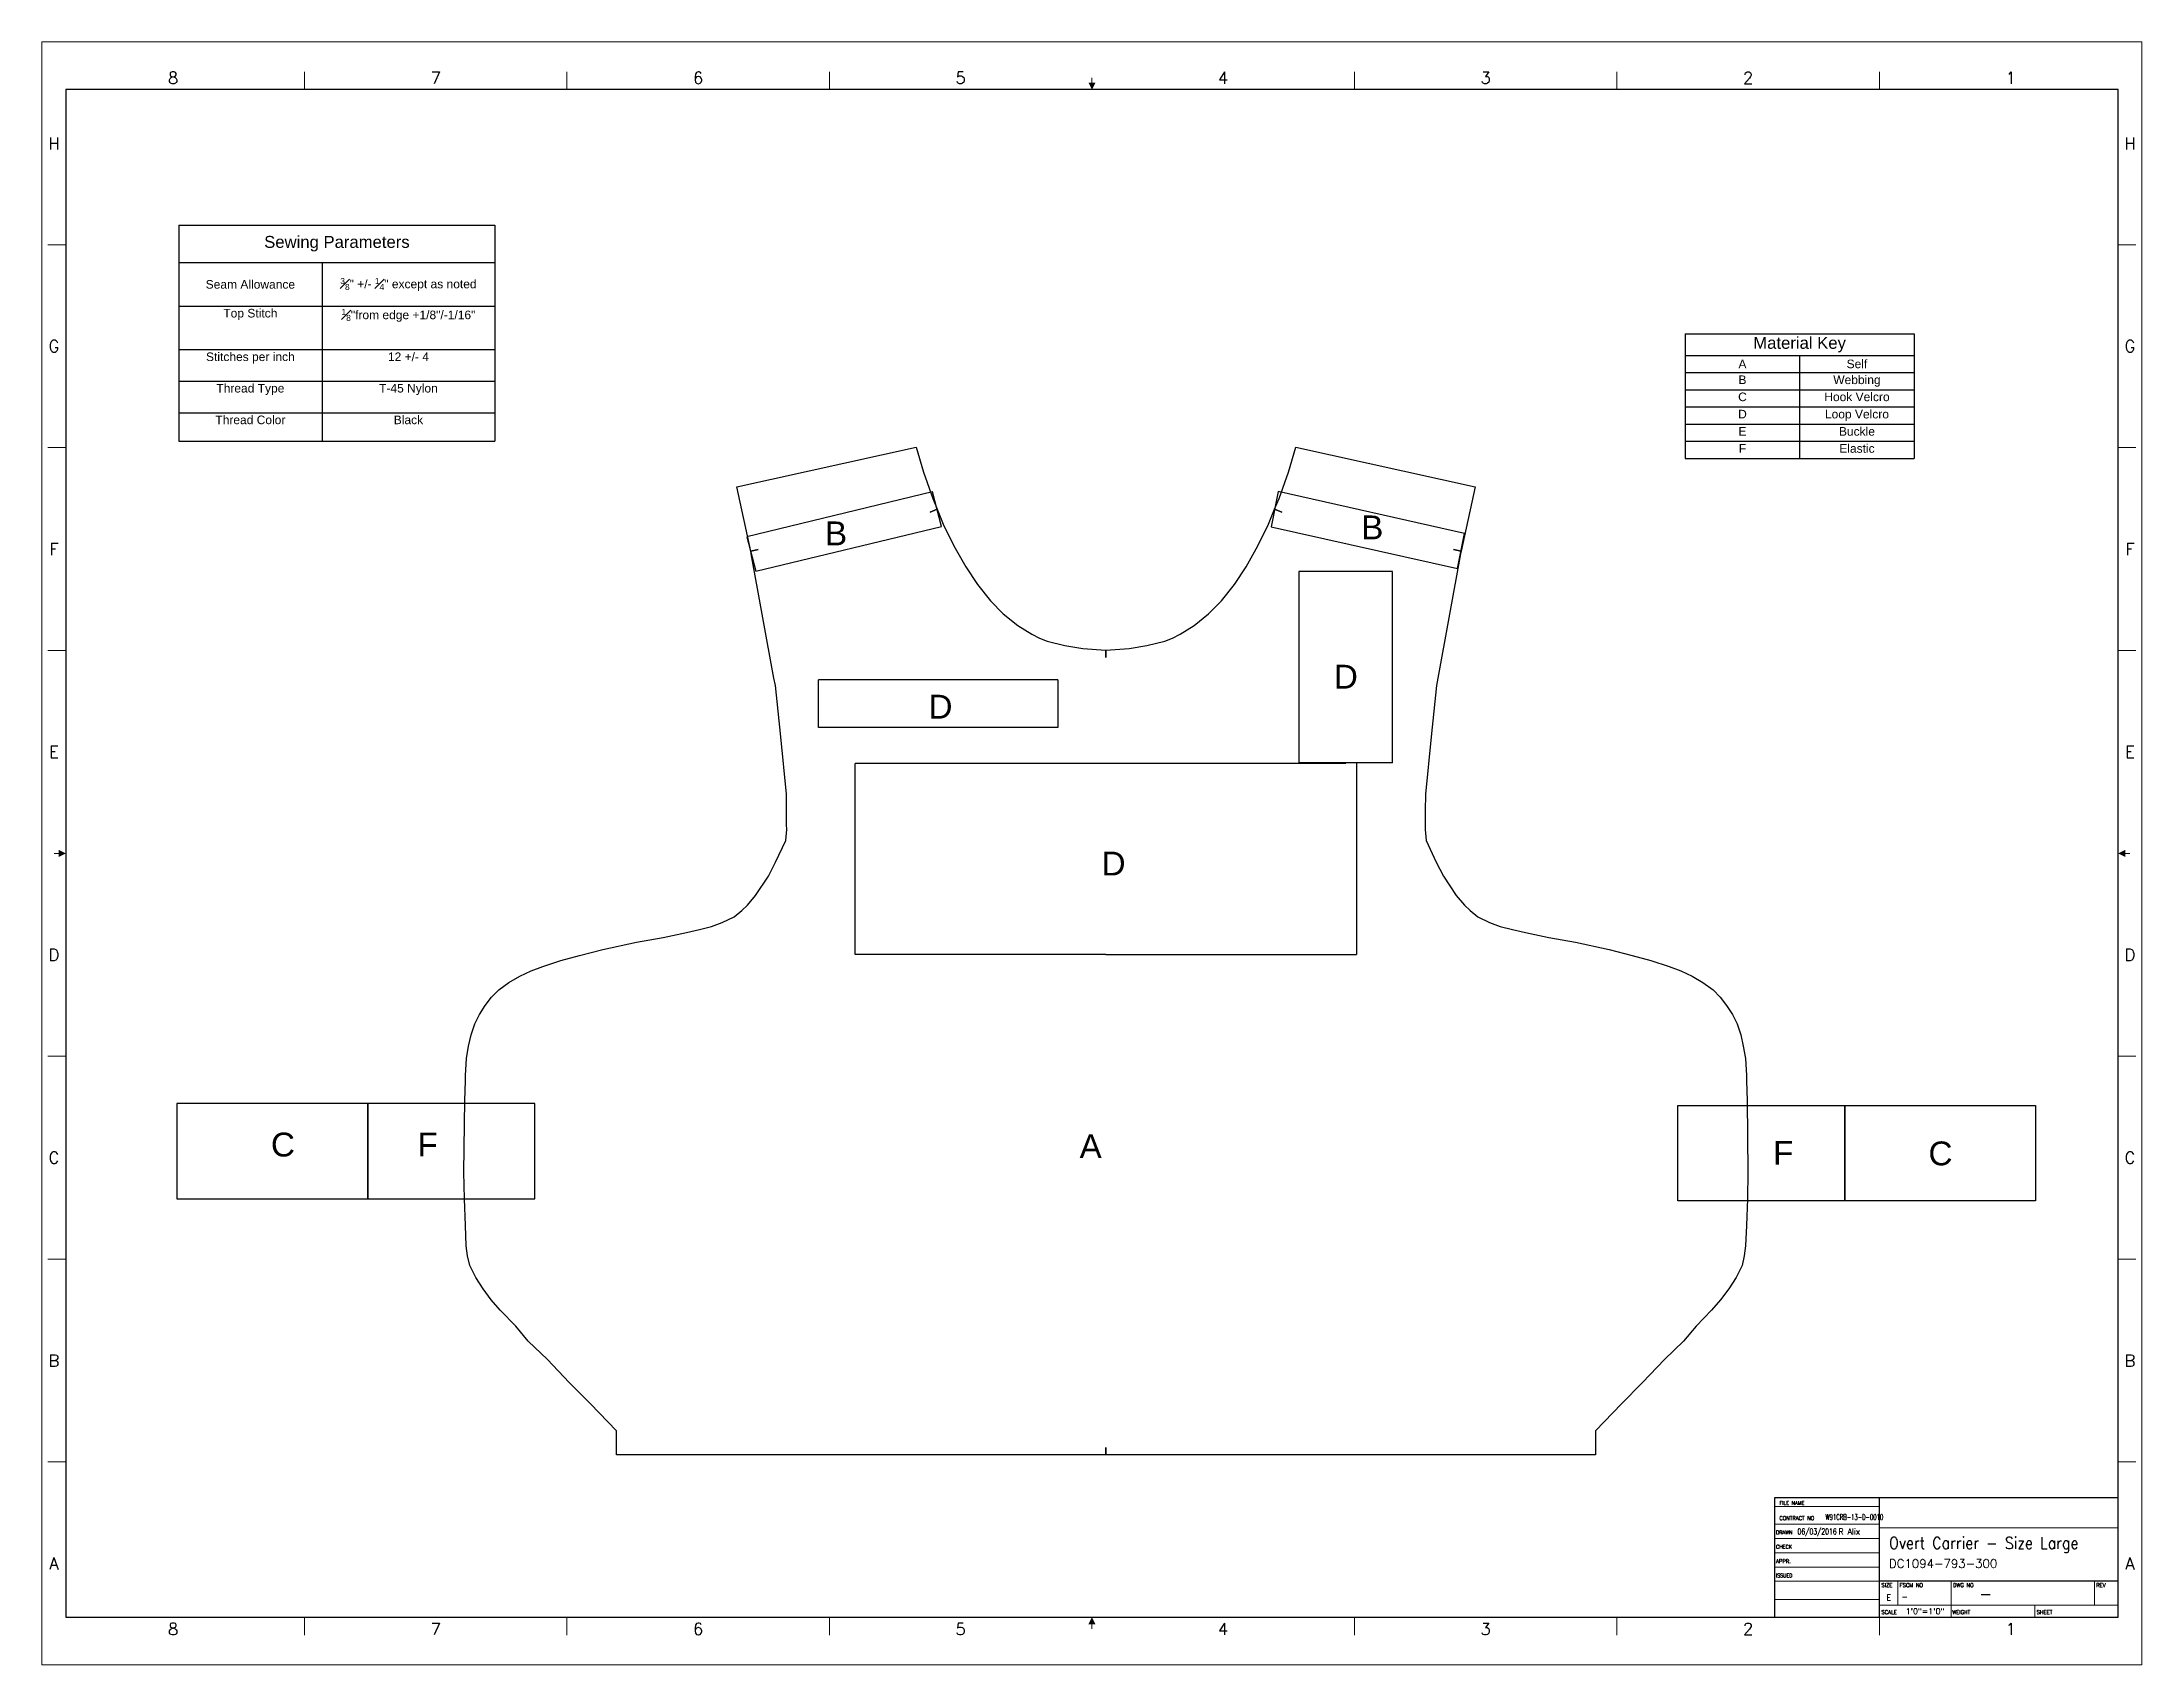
# Paper-space layout 'Layout1' of a CAD drawing. Header units: inches. Extents: x 0.1 to 10.3, y 0.1 to 8.
import ezdxf
from ezdxf.enums import TextEntityAlignment as Align

# ---------------------------------------------------------------- set-up
doc = ezdxf.new("R2010")
doc.units = ezdxf.units.IN
doc.header["$MEASUREMENT"] = 0
doc.layers.add('AM_BOR', color=7, linetype='Continuous', lineweight=30)
doc.layers.add('T001L001', color=7, linetype='Continuous')
doc.styles.add('ACANSTS', font='romans.shx', dxfattribs={"height": 1})
doc.styles.get("Standard").update_dxf_attribs({"font": 'arial.ttf'})

# ---------------------------------------------------------------- blocks, each defined once
blk = doc.blocks.new('ANSI_E')
at = {"color": 0}
for p, q in [((1104.9, 838.2), (12.7, 838.2)), ((12.7, 838.2), (12.7, 25.4)), ((1104.9, 25.4), (1104.9, 838.2)), ((12.7, 25.4), (1104.9, 25.4))]:
    blk.add_line(p, q, dxfattribs=at)
at = {"layer": 'AM_BOR', "color": 0, "lineweight": 15}
for p, q in [((1117.6, 863.6), (0, 863.6)), ((0, 863.6), (0, 0)), ((1117.6, 0), (1117.6, 863.6)), ((139.7, 847.7), (139.7, 838.2)), ((279.4, 847.7), (279.4, 838.2)), ((419.1, 847.7), (419.1, 838.2)), ((698.5, 847.7), (698.5, 838.2)), ((838.2, 847.7), (838.2, 838.2)), ((977.9, 847.7), (977.9, 838.2)), ((12.7, 755.6), (3.2, 755.6)), ((1104.9, 755.6), (1114.4, 755.6)), ((12.7, 647.7), (3.2, 647.7)), ((1104.9, 647.7), (1114.4, 647.7)), ((12.7, 539.8), (3.2, 539.8)), ((1104.9, 539.8), (1114.4, 539.8)), ((12.7, 323.9), (3.2, 323.9)), ((1104.9, 323.9), (1114.4, 323.9)), ((12.7, 215.9), (3.2, 215.9)), ((1104.9, 215.9), (1114.4, 215.9)), ((12.7, 108), (3.2, 108)), ((1104.9, 108), (1114.4, 108)), ((139.7, 15.9), (139.7, 25.4)), ((279.4, 15.9), (279.4, 25.4)), ((419.1, 15.9), (419.1, 25.4)), ((698.5, 15.9), (698.5, 25.4)), ((838.2, 15.9), (838.2, 25.4)), ((977.9, 15.9), (977.9, 25.4)), ((0, 0), (1117.6, 0))]:
    blk.add_line(p, q, dxfattribs=at)
at = {"layer": 'AM_BOR', "color": 0, "lineweight": 30, "const_width": 0.508}
for points in [[(558.8, 844.5), (558.8, 842)], [(6.4, 431.8), (8.9, 431.8)], [(1111.2, 431.8), (1108.7, 431.8)], [(558.8, 19.1), (558.8, 21.6)]]:
    blk.add_lwpolyline(points, dxfattribs=at)
at = {"layer": 'AM_BOR', "color": 0, "lineweight": 30}
for points in [[(560.7, 842), (556.9, 842), (558.8, 838.2)], [(8.9, 433.7), (8.9, 429.9), (12.7, 431.8)], [(1108.7, 429.9), (1108.7, 433.7), (1104.9, 431.8)], [(556.9, 21.6), (560.7, 21.6), (558.8, 25.4)]]:
    blk.add_solid(points, dxfattribs=at)
at = {"layer": 'AM_BOR', "color": 0, "lineweight": 15, "style": 'ACANSTS'}
for s, p in [('8', (69.8, 844.5)), ('7', (209.6, 844.5)), ('6', (349.2, 844.5)), ('5', (488.9, 844.5)), ('4', (628.6, 844.5)), ('3', (768.3, 844.5)), ('2', (908, 844.5)), ('1', (1047.8, 844.5)), ('H', (6.4, 809.6)), ('H', (1111.2, 809.6)), ('G', (6.4, 701.7)), ('G', (1111.2, 701.7)), ('F', (6.4, 593.7)), ('F', (1111.2, 593.7)), ('E', (6.4, 485.8)), ('E', (1111.2, 485.8)), ('D', (6.4, 377.8)), ('D', (1111.2, 377.8)), ('C', (6.4, 269.9)), ('C', (1111.2, 269.9)), ('B', (6.4, 161.9)), ('B', (1111.2, 161.9)), ('A', (1111.2, 54)), ('8', (69.8, 19.1)), ('7', (209.6, 19.1)), ('6', (349.2, 19.1)), ('5', (488.9, 19.1)), ('4', (628.6, 19.1)), ('3', (768.3, 19.1)), ('2', (908, 19.1)), ('1', (1047.8, 19.1))]:
    blk.add_text(s, height=6.35, dxfattribs=at).set_placement(p, align=Align.MIDDLE_CENTER)
at = {"layer": 'AM_BOR', "color": 0, "lineweight": 15, "style": 'ACANSTS', "text_generation_flag": 2}
blk.add_text('A', height=6.35, dxfattribs=at).set_placement((6.4, 54), align=Align.MIDDLE_CENTER)
blk = doc.blocks.new('ANSI_TITUS')
at = {"color": 0}
blk.add_lwpolyline([(0, 63.5), (-182.9, 63.5), (-182.9, 0), (0, 0)], close=True, dxfattribs=at)
at = {"layer": 'AM_BOR', "color": 0, "lineweight": 15}
for p, q in [((-182.9, 58.9), (-127, 58.9)), ((-127, 49.5), (-182.9, 49.5)), ((0, 47.5), (-127, 47.5)), ((-127, 41.9), (-182.9, 41.9)), ((-127, 34.3), (-182.9, 34.3)), ((-127, 26.7), (-182.9, 26.7)), ((-127, 19.1), (-182.9, 19.1)), ((-117.3, 19.1), (-117.3, 6.4)), ((-88.9, 19.1), (-88.9, 6.4)), ((-12.7, 19.1), (-12.7, 6.4)), ((-127, 9.5), (-182.9, 9.5)), ((0, 6.4), (-127, 6.4)), ((-88.9, 0), (-88.9, 6.4)), ((-44.4, 0), (-44.4, 6.4))]:
    blk.add_line(p, q, dxfattribs=at)
at = {"layer": 'AM_BOR', "color": 0}
for p, q in [((-127, 0), (-127, 63.5)), ((0, 19.1), (-127, 19.1))]:
    blk.add_line(p, q, dxfattribs=at)
at = {"layer": 'AM_BOR', "color": 0, "lineweight": 15, "style": 'ACANSTS'}
for s, height, width, p in [('FILE NAME', 2.03, 0.951562, (-180.3, 59.8)), ('DRAWN', 2.03, 0.942857, (-182.1, 44.1)), ('CONTRACT NO', 2.032, 0.979028, (-180.3, 51.7))]:
    blk.add_text(s, height=height, dxfattribs=dict(at, width=width)).set_placement(p)
for s, width, p in [('CHECK', 0.942857, (-182.1, 37.5)), ('ISSUED', 0.90932, (-182.1, 22.2))]:
    blk.add_text(s, height=2.03, dxfattribs=dict(at, width=width)).set_placement(p, align=Align.MIDDLE_LEFT)
for s, p in [('APPR.', (-182.1, 29.8)), ('SCALE', (-126, 2.7)), ('SHEET', (-43.4, 2.7))]:
    blk.add_text(s, height=2.03, dxfattribs=at).set_placement(p, align=Align.MIDDLE_LEFT)
for s, p in [('SIZE', (-126, 16)), ('FSCM NO', (-116.3, 16)), ('DWG NO', (-87.9, 16)), ('REV', (-11.7, 16)), ('WEIGHT', (-88.3, 1.7))]:
    blk.add_text(s, height=2.03, dxfattribs=at).set_placement(p)
for tag, p in [('GEN-TITLE-DWG{10.58}', (-161.3, 59.8)), ('GEN-TITLE-DAT{6.03}', (-170.6, 44.1)), ('GEN-TITLE-CTRN{9.04}', (-155.7, 51.7)), ('GEN-TITLE-NAME{6.72}', (-148.8, 44.1)), ('GEN-TITLE-CHKD{6.16}', (-170.7, 36.4)), ('GEN-TITLE-CHKM{6.72}', (-148.8, 36.4)), ('GEN-TITLE-APPD{6.08}', (-170.7, 28.8)), ('GEN-TITLE-ISSD{6.03}', (-170.6, 21.3)), ('GEN-TITLE-APPM{6.72}', (-148.8, 28.8)), ('GEN-TITLE-ISSM{6.72}', (-148.8, 21.2)), ('GEN-TITLE-FSCM{8.01}', (-115.3, 9.4)), ('GEN-TITLE-SCA{7.49}', (-113, 1.7)), ('GEN-TITLE-WT{7.43}', (-70, 1.7)), ('GEN-TITLE-SHEET{10.30}', (-26.5, 1.6))]:
    blk.add_attdef(tag, p, '', height=3.05, dxfattribs=at)
at = {"layer": 'AM_BOR', "color": 0, "lineweight": 30, "style": 'ACANSTS'}
for tag, p in [('GEN-TITLE-DACT{25.89}', (-122.5, 49.7)), ('GEN-TITLE-DES2{26.26}', (-122, 26.3))]:
    blk.add_attdef(tag, p, '', height=4.57, dxfattribs=at)
at = {"layer": 'AM_BOR', "color": 0, "style": 'ACANSTS'}
for tag, p in [('GEN-TITLE-DES1{18.22}', (-122, 36.3)), ('GEN-TITLE-NR{8.40}', (-74.1, 9.4))]:
    blk.add_attdef(tag, p, '', height=6.35, dxfattribs=at)
at = {"layer": 'AM_BOR', "color": 0, "lineweight": 15, "style": 'ACANSTS'}
for tag, p in [('GEN-TITLE-SIZ{2.46}', (-122, 9)), ('GEN-TITLE-REV{3.27}', (-6.2, 8.9))]:
    blk.add_attdef(tag, text='', height=3.05, dxfattribs=at).set_placement(p, align=Align.CENTER)
blk = doc.blocks.new('*T16')
at = {"color": 0, "linetype": 'ByBlock', "lineweight": -2, "transparency": 16777216}
for p, q in [((0, 0), (1.115, 0)), ((0, 0), (0, -0.607)), ((1.115, 0), (1.115, -0.607)), ((0, -0.105), (1.115, -0.105)), ((0, -0.189), (1.115, -0.189)), ((0.557, -0.105), (0.557, -0.607)), ((0, -0.272), (1.115, -0.272)), ((0, -0.356), (1.115, -0.356)), ((0, -0.44), (1.115, -0.44)), ((0, -0.523), (1.115, -0.523)), ((0, -0.607), (1.115, -0.607))]:
    blk.add_line(p, q, dxfattribs=at)
at = {"color": 0, "linetype": 'Continuous', "transparency": 16777216}
for s, insert, char_height, width, attachment_point in [('Material Key', (0.557, -0.053), 0.05805, 1.08696, 5), ('A', (0.279, -0.147), 0.0418, 0.52955, 5), ('B', (0.279, -0.203), 0.0418, 0.52955, 2), ('Webbing', (0.836, -0.203), 0.0418, 0.52955, 2), ('Self', (0.836, -0.147), 0.0418, 0.52955, 5), ('C', (0.279, -0.286), 0.0418, 0.52955, 2), ('Hook Velcro', (0.836, -0.286), 0.04179, 0.52955, 2), ('D', (0.279, -0.37), 0.0418, 0.52955, 2), ('Loop Velcro', (0.836, -0.37), 0.04179, 0.52955, 2), ('E', (0.279, -0.454), 0.0418, 0.52955, 2), ('Buckle', (0.836, -0.454), 0.0418, 0.52955, 2), ('F', (0.279, -0.537), 0.0418, 0.52955, 2), ('Elastic', (0.836, -0.537), 0.0418, 0.52955, 2)]:
    blk.add_mtext(s, dxfattribs=dict(at, insert=insert, char_height=char_height, width=width, attachment_point=attachment_point))
blk = doc.blocks.new('*T17')
at = {"color": 0, "linetype": 'ByBlock', "lineweight": -2, "transparency": 16777216}
for p, q in [((0, 0), (1.538, 0)), ((0, 0), (0, -1.052)), ((1.538, 0), (1.538, -1.052)), ((0, -0.183), (1.538, -0.183)), ((0.697, -0.183), (0.697, -1.052)), ((0, -0.394), (1.538, -0.394)), ((0, -0.606), (1.538, -0.606)), ((0, -0.759), (1.538, -0.759)), ((0, -0.913), (1.538, -0.913)), ((0, -1.052), (1.538, -1.052))]:
    blk.add_line(p, q, dxfattribs=at)
at = {"color": 0, "linetype": 'Continuous', "transparency": 16777216}
for s, insert, char_height, width, attachment_point in [('Sewing Parameters', (0.769, -0.091), 0.05805, 1.51042, 5), ('Seam Allowance', (0.348, -0.289), 0.04179, 0.66872, 5), ('\\A1;{\\H0.7x;\\S3#8;}" +/- {\\H0.7x;\\S1#4;}" except as noted', (1.117, -0.289), 0.04179, 0.81384, 5), ('Top Stitch', (0.348, -0.408), 0.0418, 0.66872, 2), ('\\A1;{\\H0.7x;\\S1#8;}"from edge +1/8"/-1/16"', (1.117, -0.408), 0.04179, 0.81384, 2), ('Stitches per inch', (0.348, -0.62), 0.04179, 0.66872, 2), ('12 +/- 4', (1.117, -0.62), 0.0418, 0.81384, 2), ('Thread Type', (0.348, -0.773), 0.04179, 0.66872, 2), ('T-45 Nylon', (1.117, -0.773), 0.0418, 0.81384, 2), ('Thread Color', (0.348, -0.927), 0.04179, 0.66872, 2), ('Black', (1.117, -0.927), 0.0418, 0.81384, 2)]:
    blk.add_mtext(s, dxfattribs=dict(at, insert=insert, char_height=char_height, width=width, attachment_point=attachment_point))

psp = doc.layouts.get("Layout1")

# ---------------------------------------------------------------- linework, layer by layer
at = {"linetype": 'Continuous'}
for points in [[(3.554, 5.38), (4.458, 5.597), (4.414, 5.766), (3.51, 5.548)], [(6.061, 5.596), (6.968, 5.393), (7.002, 5.564), (6.096, 5.767)], [(1.666, 2.791), (0.738, 2.791), (0.738, 2.327), (1.666, 2.327)], [(2.479, 2.791), (1.666, 2.791), (1.666, 2.327), (2.479, 2.327)], [(8.039, 2.781), (8.852, 2.781), (8.852, 2.317), (8.039, 2.317)], [(8.852, 2.781), (9.78, 2.781), (9.78, 2.317), (8.852, 2.317)]]:
    psp.add_lwpolyline(points, close=True, dxfattribs=at)
at = {"layer": 'T001L001'}
for points in [[(5.257, 1.082), (5.257, 1.118), (5.257, 1.082), (2.876, 1.082), (2.876, 1.198), (2.75, 1.33), (2.646, 1.433), (2.54, 1.546), (2.447, 1.635), (2.386, 1.707), (2.31, 1.786), (2.267, 1.836), (2.228, 1.889), (2.192, 1.944), (2.163, 2.002), (2.151, 2.05), (2.145, 2.098), (2.141, 2.197), (2.136, 2.327), (2.134, 2.457), (2.138, 2.806), (2.141, 2.901), (2.142, 2.927), (2.147, 3.009), (2.156, 3.069), (2.169, 3.125), (2.187, 3.179), (2.21, 3.224), (2.237, 3.267), (2.268, 3.308), (2.304, 3.344), (2.353, 3.38), (2.406, 3.41), (2.461, 3.436), (2.518, 3.458), (2.606, 3.487), (2.697, 3.511), (2.809, 3.54), (2.974, 3.576), (3.103, 3.599), (3.216, 3.622), (3.28, 3.637), (3.339, 3.652), (3.391, 3.671), (3.448, 3.699), (3.486, 3.73), (3.513, 3.756), (3.552, 3.802), (3.615, 3.896), (3.65, 3.964), (3.7, 4.07), (3.705, 4.123), (3.703, 4.147), (3.704, 4.215), (3.703, 4.296), (3.675, 4.574), (3.649, 4.824), (3.642, 4.859), (3.532, 5.464), (3.529, 5.478), (3.566, 5.486), (3.529, 5.478), (3.462, 5.79), (4.334, 5.983), (4.369, 5.861), (4.415, 5.734), (4.436, 5.681), (4.402, 5.667), (4.436, 5.681), (4.466, 5.609), (4.517, 5.503), (4.575, 5.401), (4.632, 5.316), (4.696, 5.236), (4.758, 5.173), (4.828, 5.116), (4.897, 5.073), (4.934, 5.055), (4.971, 5.04), (5.057, 5.019), (5.145, 5.004), (5.257, 4.996), (5.257, 4.96), (5.257, 4.996), (5.37, 5.004), (5.457, 5.019), (5.544, 5.04), (5.581, 5.055), (5.618, 5.073), (5.687, 5.116), (5.756, 5.173), (5.819, 5.236), (5.883, 5.316), (5.94, 5.401), (5.997, 5.503), (6.049, 5.609), (6.078, 5.681), (6.113, 5.667), (6.078, 5.681), (6.1, 5.734), (6.146, 5.861), (6.181, 5.983), (7.053, 5.79), (6.985, 5.478), (6.949, 5.486), (6.985, 5.478), (6.982, 5.464), (6.872, 4.859), (6.866, 4.824), (6.84, 4.574), (6.812, 4.296), (6.81, 4.215), (6.811, 4.147), (6.81, 4.123), (6.815, 4.07), (6.864, 3.964), (6.899, 3.896), (6.962, 3.802), (7.001, 3.756), (7.029, 3.73), (7.067, 3.699), (7.124, 3.671), (7.176, 3.652), (7.235, 3.637), (7.299, 3.622), (7.412, 3.599), (7.541, 3.576), (7.706, 3.54), (7.818, 3.511), (7.908, 3.487), (7.997, 3.458), (8.054, 3.436), (8.109, 3.41), (8.162, 3.38), (8.211, 3.344), (8.246, 3.308), (8.277, 3.267), (8.305, 3.224), (8.328, 3.179), (8.346, 3.125), (8.358, 3.069), (8.368, 3.009), (8.373, 2.927), (8.373, 2.901), (8.377, 2.806), (8.38, 2.457), (8.379, 2.327), (8.373, 2.197), (8.369, 2.098), (8.363, 2.05), (8.352, 2.002), (8.323, 1.944), (8.287, 1.889), (8.247, 1.836), (8.204, 1.786), (8.129, 1.707), (8.067, 1.635), (7.975, 1.546), (7.868, 1.433), (7.765, 1.33), (7.639, 1.198), (7.639, 1.082), (5.257, 1.082)], [(6.652, 5.379), (6.424, 5.379), (6.195, 5.379)], [(6.195, 5.379), (6.195, 4.448)], [(6.652, 4.448), (6.652, 5.379)], [(5.023, 4.851), (3.859, 4.851)], [(3.859, 4.619), (3.859, 4.851)], [(5.023, 4.851), (5.023, 4.619)], [(5.023, 4.619), (3.859, 4.619)], [(4.038, 3.516), (4.038, 4.444)], [(5.257, 4.444), (4.038, 4.444)], [(6.424, 4.444), (5.257, 4.444)], [(6.652, 4.448), (6.424, 4.448), (6.195, 4.448)], [(6.476, 4.444), (6.476, 3.516)], [(5.257, 3.516), (4.038, 3.516)], [(5.257, 3.516), (6.476, 3.516)]]:
    psp.add_lwpolyline(points, dxfattribs=at)

# ---------------------------------------------------------------- block references
at = {"lineweight": 0, "xscale": 0.00914146869132914, "yscale": 0.00914146869132914, "zscale": 0.00914146869132914}
psp.add_blockref('ANSI_E', (0.081, 0.06), dxfattribs=at)
for name, p in [('*T17', (0.747, 7.064)), ('*T16', (8.075, 6.535))]:
    psp.add_blockref(name, p)
at = {"lineweight": 0}
ref = psp.add_blockref('ANSI_TITUS', (10.182, 0.292), dxfattribs=dict(at, xscale=0.00914146869132914, yscale=0.00914146869132914, zscale=0.00914146869132914))
ref.add_attrib('GEN-TITLE-CTRN{9.04}', 'W91CRB-13-D-0010', (8.758, 0.765), dxfattribs={"layer": 'AM_BOR', "color": 1, "lineweight": 15, "height": 0.02786, "style": 'ACANSTS', "width": 0.556716})
ref.add_attrib('GEN-TITLE-SIZ{2.46}', 'E', dxfattribs={"layer": 'AM_BOR', "color": 1, "lineweight": 15, "height": 0.0279, "style": 'ACANSTS'}).set_placement((9.066, 0.374), align=Align.CENTER)
ref.add_attrib('GEN-TITLE-FSCM{8.01}', '-', (9.128, 0.378), dxfattribs={"layer": 'AM_BOR', "color": 1, "lineweight": 15, "height": 0.0279, "style": 'ACANSTS'})
ref.add_attrib('GEN-TITLE-NR{8.40}', '-', (9.505, 0.378), dxfattribs={"layer": 'AM_BOR', "height": 0.058, "style": 'ACANSTS'})
ref.add_attrib('GEN-TITLE-DES2{26.26}', 'DC1094-793-300', (9.067, 0.532), dxfattribs={"layer": 'AM_BOR', "color": 2, "lineweight": 30, "height": 0.04179, "style": 'ACANSTS'})
ref.add_attrib('GEN-TITLE-DES1{18.22}', 'Overt Carrier - Size Large', (9.067, 0.624), dxfattribs={"layer": 'AM_BOR', "height": 0.05805, "style": 'ACANSTS', "width": 0.871572})
ref.add_attrib('GEN-TITLE-NAME{6.72}', 'R Alix', (8.821, 0.695), dxfattribs={"layer": 'AM_BOR', "color": 1, "lineweight": 15, "height": 0.0279, "style": 'ACANSTS'})
ref.add_attrib('GEN-TITLE-DAT{6.03}', '06/03/2016', (8.622, 0.695), dxfattribs={"layer": 'AM_BOR', "color": 1, "lineweight": 15, "height": 0.0279, "style": 'ACANSTS', "width": 0.639545})
ref.add_attrib('GEN-TITLE-SCA{7.49}', '1\'0"=1\'0"', (9.148, 0.307), dxfattribs={"layer": 'AM_BOR', "color": 1, "lineweight": 15, "height": 0.0279, "style": 'ACANSTS'})

# ---------------------------------------------------------------- texts
at = {"linetype": 'Continuous', "char_height": 0.116, "attachment_point": 1}
for s, insert in [('B', (3.89, 5.622)), ('B', (6.499, 5.651)), ('D', (6.366, 4.925)), ('D', (4.394, 4.779)), ('D', (5.236, 4.016)), ('C', (1.195, 2.649)), ('F', (1.908, 2.649)), ('A', (5.129, 2.641)), ('F', (8.503, 2.609)), ('C', (9.259, 2.606))]:
    psp.add_mtext_dynamic_manual_height_columns(s, width=1.45017, gutter_width=1, heights=[0], dxfattribs=dict(at, insert=insert))

doc.saveas('drawing.dxf')
